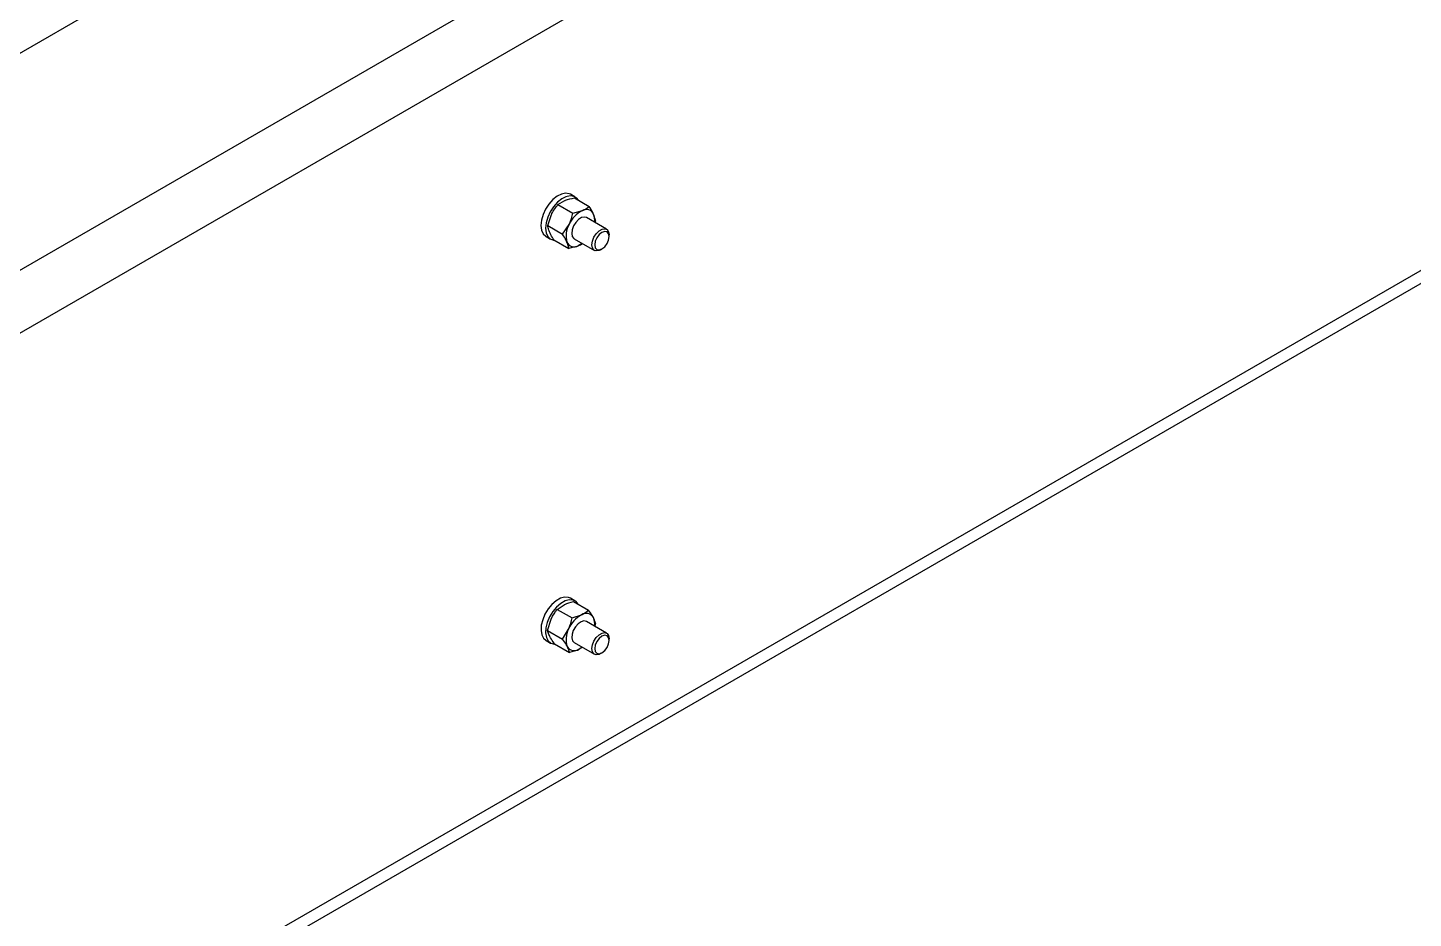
# Model space of a CAD drawing. Header units: metres. Extents: x 0 to 21025, y 0 to 14850.
# Drawn here: x 12540.7 to 12881.9, y 4752.1 to 4971.5 of the extents above; entities that cross this region are included whole.
import ezdxf

# ---------------------------------------------------------------- set-up
doc = ezdxf.new("R2010")
doc.units = ezdxf.units.M
doc.header["$LTSCALE"] = 25
doc.layers.add('SL4', color=4, linetype='Continuous')

msp = doc.modelspace()

# ---------------------------------------------------------------- linework, layer by layer
at = {"layer": 'SL4'}
for p, q in [((12149.854, 4740.748), (13086.753, 5281.608)), ((12196.152, 4714.021), (13133.051, 5254.881)), ((13139.786, 5243.215), (12202.887, 4702.355)), ((12241.423, 4540.92), (13107.779, 5041.057)), ((12241.423, 4537.698), (13107.779, 5037.835)), ((12671.269, 4927.926), (12672.973, 4928.938)), ((12671.269, 4927.926), (12674.95, 4925.8)), ((12675.468, 4929.802), (12674.336, 4930.455)), ((12675.309, 4929.585), (12678.991, 4927.46)), ((12668.743, 4922.764), (12669.69, 4925.527)), ((12674.95, 4925.8), (12677.286, 4926.448)), ((12683.256, 4921.842), (12678.281, 4924.713)), ((12668.743, 4922.764), (12672.425, 4920.638)), ((12672.425, 4920.638), (12674.003, 4923.037)), ((12680.506, 4923.957), (12680.355, 4923.516)), ((12668.337, 4920.062), (12669.468, 4919.409)), ((12670.258, 4919.261), (12673.94, 4917.136)), ((12675.281, 4919.517), (12680.256, 4916.645)), ((12677.267, 4918.371), (12676.276, 4917.783)), ((12683.877, 4920.06), (12683.877, 4920.468)), ((12681.756, 4916.794), (12682.11, 4916.998)), ((12671.064, 4828.227), (12672.782, 4829.374)), ((12675.468, 4830.322), (12674.336, 4830.976)), ((12675.131, 4830.156), (12678.813, 4828.031)), ((12668.717, 4823.015), (12669.575, 4825.803)), ((12671.064, 4828.227), (12674.746, 4826.102)), ((12674.746, 4826.102), (12677.095, 4826.884)), ((12668.717, 4823.015), (12672.399, 4820.889)), ((12672.399, 4820.889), (12673.888, 4823.313)), ((12683.256, 4822.363), (12678.281, 4825.234)), ((12680.532, 4824.747), (12680.32, 4824.057)), ((12668.337, 4820.583), (12669.468, 4819.93)), ((12670.437, 4819.732), (12674.119, 4817.606)), ((12675.281, 4820.038), (12680.256, 4817.166)), ((12677.242, 4818.906), (12676.467, 4818.388)), ((12683.877, 4820.581), (12683.877, 4820.989)), ((12681.756, 4817.315), (12682.11, 4817.519))]:
    msp.add_line(p, q, dxfattribs=at)
at = {"layer": 'SL4', "flags": 128}
for points in [[(12674.336, 4930.455), (12674.03, 4930.599), (12673.13, 4930.734), (12672.118, 4930.525), (12671.056, 4929.985), (12670.012, 4929.149), (12669.052, 4928.067), (12668.234, 4926.81), (12667.612, 4925.455), (12667.224, 4924.087), (12667.094, 4922.793), (12667.231, 4921.654), (12667.625, 4920.742), (12668.253, 4920.113), (12668.337, 4920.062)], [(12676.219, 4929.06), (12675.892, 4929.475), (12675.162, 4929.945), (12674.262, 4930.081), (12673.249, 4929.872), (12672.188, 4929.332), (12671.144, 4928.495), (12670.183, 4927.414), (12669.366, 4926.157), (12668.743, 4924.801), (12668.355, 4923.434), (12668.225, 4922.14), (12668.362, 4921.001), (12668.757, 4920.089), (12669.385, 4919.46), (12670.206, 4919.155), (12670.487, 4919.129)], [(12678.281, 4924.713), (12677.784, 4924.853), (12677.084, 4924.715), (12676.348, 4924.263), (12675.664, 4923.552), (12675.115, 4922.668), (12674.766, 4921.718), (12674.661, 4920.815), (12674.812, 4920.069), (12675.2, 4919.57), (12675.281, 4919.517)], [(12681.756, 4916.794), (12681.387, 4916.619), (12680.695, 4916.51), (12680.131, 4916.731), (12679.762, 4917.255), (12679.634, 4918.019), (12679.762, 4918.931), (12680.131, 4919.88), (12680.695, 4920.753), (12681.387, 4921.443), (12682.124, 4921.869), (12682.816, 4921.977), (12683.381, 4921.756), (12683.749, 4921.232), (12683.877, 4920.468), (12683.877, 4920.468)], [(12683.877, 4920.06), (12683.743, 4920.764), (12683.359, 4921.205), (12682.786, 4921.316), (12682.109, 4921.081), (12681.433, 4920.535), (12680.859, 4919.761), (12680.476, 4918.878), (12680.342, 4918.019), (12680.476, 4917.315), (12680.859, 4916.874), (12681.433, 4916.763), (12682.109, 4916.998), (12682.786, 4917.544), (12683.359, 4918.318), (12683.743, 4919.201), (12683.877, 4920.06)], [(12674.336, 4830.976), (12673.848, 4831.178), (12672.919, 4831.238), (12671.89, 4830.956), (12670.826, 4830.348), (12669.795, 4829.454), (12668.86, 4828.328), (12668.081, 4827.042), (12667.507, 4825.677), (12667.173, 4824.318), (12667.101, 4823.052), (12667.295, 4821.956), (12667.743, 4821.101), (12668.337, 4820.583)], [(12676.267, 4829.5), (12675.751, 4830.125), (12674.979, 4830.525), (12674.05, 4830.585), (12673.021, 4830.303), (12671.958, 4829.695), (12670.926, 4828.801), (12669.992, 4827.675), (12669.213, 4826.389), (12668.638, 4825.024), (12668.305, 4823.665), (12668.232, 4822.398), (12668.426, 4821.303), (12668.874, 4820.448), (12669.548, 4819.886), (12670.405, 4819.654), (12670.58, 4819.649)], [(12678.281, 4825.234), (12677.681, 4825.374), (12676.97, 4825.185), (12676.236, 4824.688), (12675.567, 4823.944), (12675.046, 4823.042), (12674.733, 4822.092), (12674.668, 4821.206), (12674.857, 4820.494), (12675.279, 4820.039), (12675.281, 4820.038)], [(12681.756, 4817.315), (12681.387, 4817.139), (12680.695, 4817.031), (12680.131, 4817.252), (12679.762, 4817.776), (12679.634, 4818.54), (12679.762, 4819.451), (12680.131, 4820.401), (12680.695, 4821.274), (12681.387, 4821.964), (12682.124, 4822.389), (12682.816, 4822.498), (12683.381, 4822.277), (12683.749, 4821.753), (12683.877, 4820.989), (12683.877, 4820.989)], [(12677.282, 4818.883), (12676.93, 4818.643), (12676.467, 4818.388)], [(12683.877, 4820.581), (12683.743, 4821.284), (12683.359, 4821.725), (12682.786, 4821.837), (12682.109, 4821.602), (12681.433, 4821.056), (12680.859, 4820.282), (12680.476, 4819.399), (12680.342, 4818.54), (12680.476, 4817.836), (12680.859, 4817.395), (12681.433, 4817.284), (12682.109, 4817.519), (12682.786, 4818.065), (12683.359, 4818.838), (12683.743, 4819.722), (12683.877, 4820.581)]]:
    msp.add_lwpolyline(points, dxfattribs=at)
at = {"layer": 'SL4'}
for centre, radius, start, end in [((12680.381, 4920.183), 6.987, 116.2914, 155.89193), ((12678.259, 4924.732), 1.972, 23.72571, 119.55719), ((12676.436, 4924.13), 3.887, 351.55011, 21.04291), ((12678.775, 4920.285), 5.508, 150.02552, 196.6753), ((12675.304, 4919.498), 1.972, 203.72571, 299.55719), ((12674.388, 4922.22), 4.822, 293.05203, 306.87462), ((12680.601, 4820.51), 7.274, 118.8131, 157.33448), ((12678.224, 4825.188), 2.037, 30.00404, 123.64793), ((12676.482, 4824.64), 3.84, 351.61597, 24.08795), ((12678.403, 4820.844), 5.146, 151.32719, 200.22195), ((12675.339, 4820.084), 2.037, 210.00404, 303.64793)]:
    msp.add_arc(centre, radius, start, end, dxfattribs=at)
for points, knots in [([(12669.69, 4925.527), (12669.72, 4925.588), (12670.151, 4926.457), (12670.73, 4927.218), (12671.269, 4927.926)], [0, 0, 0, 0, 0.0702006, 1, 1, 1, 1]), ([(12672.973, 4928.938), (12673.021, 4928.957), (12673.708, 4929.235), (12674.538, 4929.416), (12675.309, 4929.585)], [0, 0, 0, 0, 0.0702006, 1, 1, 1, 1]), ([(12674.003, 4923.037), (12674.033, 4923.099), (12674.455, 4923.973), (12674.712, 4924.92), (12674.95, 4925.8)], [0, 0, 0, 0, 0.0702006, 1, 1, 1, 1]), ([(12677.286, 4926.448), (12677.334, 4926.468), (12678.012, 4926.75), (12678.519, 4927.118), (12678.991, 4927.46)], [0, 0, 0, 0, 0.0702006, 1, 1, 1, 1]), ([(12680.064, 4925.526), (12679.991, 4925.688), (12679.717, 4926.291), (12679.298, 4926.966), (12678.991, 4927.46)], [0, 0, 0, 0, 0.2686336, 1, 1, 1, 1]), ([(12680.506, 4923.957), (12680.49, 4924.076), (12680.428, 4924.54), (12680.219, 4925.106), (12680.064, 4925.526)], [0, 0, 0, 0, 0.2575513, 1, 1, 1, 1]), ([(12669.185, 4921.195), (12669.121, 4921.351), (12668.882, 4921.934), (12668.802, 4922.413), (12668.743, 4922.764)], [0, 0, 0, 0, 0.2686336, 1, 1, 1, 1]), ([(12670.258, 4919.261), (12670.147, 4919.436), (12669.715, 4920.113), (12669.411, 4920.734), (12669.185, 4921.195)], [0, 0, 0, 0, 0.25755135, 1, 1, 1, 1]), ([(12673.498, 4918.705), (12673.425, 4918.867), (12673.151, 4919.47), (12672.732, 4920.145), (12672.425, 4920.638)], [0, 0, 0, 0, 0.2686336, 1, 1, 1, 1]), ([(12673.94, 4917.136), (12673.924, 4917.255), (12673.862, 4917.719), (12673.653, 4918.285), (12673.498, 4918.705)], [0, 0, 0, 0, 0.25755135, 1, 1, 1, 1]), ([(12676.276, 4917.783), (12676.228, 4917.763), (12675.541, 4917.486), (12674.712, 4917.304), (12673.94, 4917.136)], [0, 0, 0, 0, 0.0702006, 1, 1, 1, 1]), ([(12672.782, 4829.374), (12672.83, 4829.397), (12673.521, 4829.72), (12674.355, 4829.946), (12675.131, 4830.156)], [0, 0, 0, 0, 0.0702006, 1, 1, 1, 1]), ([(12669.575, 4825.803), (12669.603, 4825.865), (12670.004, 4826.742), (12670.553, 4827.512), (12671.064, 4828.227)], [0, 0, 0, 0, 0.0702006, 1, 1, 1, 1]), ([(12673.888, 4823.313), (12673.916, 4823.375), (12674.308, 4824.258), (12674.535, 4825.213), (12674.746, 4826.102)], [0, 0, 0, 0, 0.0702006, 1, 1, 1, 1]), ([(12677.095, 4826.884), (12677.143, 4826.907), (12677.825, 4827.235), (12678.337, 4827.647), (12678.813, 4828.031)], [0, 0, 0, 0, 0.0702006, 1, 1, 1, 1]), ([(12679.988, 4826.207), (12679.905, 4826.359), (12679.597, 4826.924), (12679.144, 4827.563), (12678.813, 4828.031)], [0, 0, 0, 0, 0.2686336, 1, 1, 1, 1]), ([(12680.532, 4824.747), (12680.507, 4824.858), (12680.412, 4825.286), (12680.169, 4825.814), (12679.988, 4826.207)], [0, 0, 0, 0, 0.2575513, 1, 1, 1, 1]), ([(12669.261, 4821.556), (12669.188, 4821.702), (12668.914, 4822.248), (12668.801, 4822.691), (12668.717, 4823.015)], [0, 0, 0, 0, 0.2686336, 1, 1, 1, 1]), ([(12670.437, 4819.732), (12670.317, 4819.897), (12669.852, 4820.539), (12669.513, 4821.122), (12669.261, 4821.556)], [0, 0, 0, 0, 0.2575513, 1, 1, 1, 1]), ([(12673.575, 4819.066), (12673.492, 4819.217), (12673.183, 4819.783), (12672.73, 4820.422), (12672.399, 4820.889)], [0, 0, 0, 0, 0.2686336, 1, 1, 1, 1]), ([(12674.119, 4817.606), (12674.094, 4817.716), (12673.999, 4818.145), (12673.755, 4818.673), (12673.575, 4819.066)], [0, 0, 0, 0, 0.2575513, 1, 1, 1, 1]), ([(12676.467, 4818.388), (12676.419, 4818.366), (12675.728, 4818.043), (12674.894, 4817.816), (12674.119, 4817.606)], [0, 0, 0, 0, 0.0702006, 1, 1, 1, 1])]:
    msp.add_open_spline(points, degree=3, knots=knots, dxfattribs=at)

doc.saveas('drawing.dxf')
